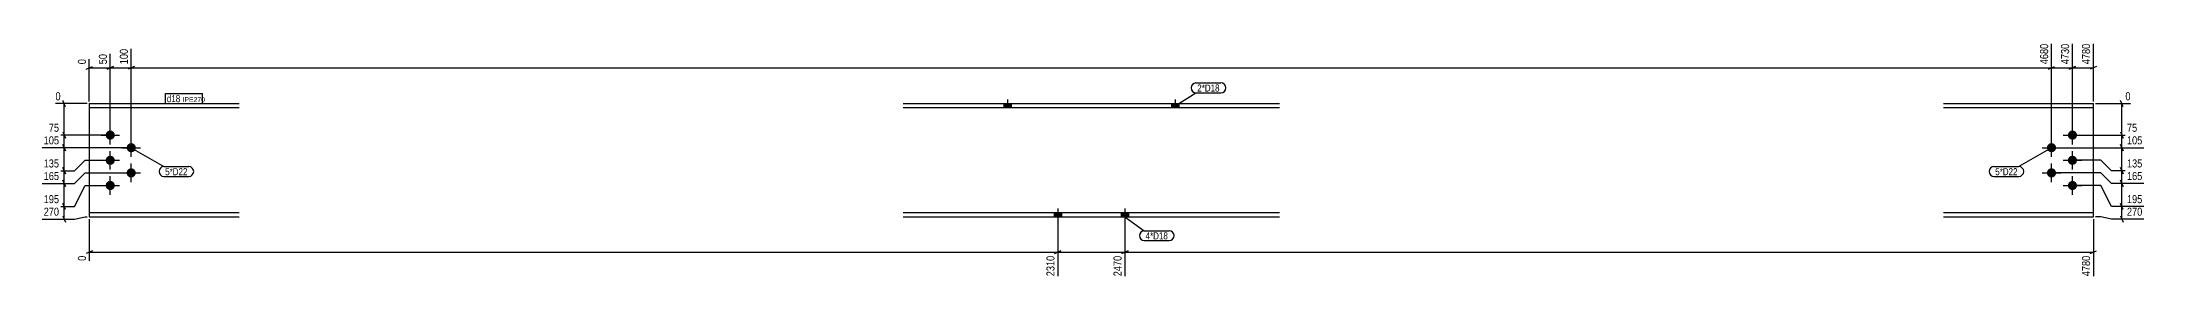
# Model space of a CAD drawing. Header units: millimetres. Extents: x 11 to 16768, y 11 to 573.
# Drawn here: x 11755 to 16768, y 11 to 573 of the extents above; entities that cross this region are included whole.
import ezdxf

# ---------------------------------------------------------------- set-up
doc = ezdxf.new("R2010")
doc.units = ezdxf.units.MM
for name, color, linetype in [('MÅLSÆTNING', 7, 'Continuous'), ('STÅL', 7, 'Continuous'), ('TEKST', 7, 'Continuous')]:
    doc.layers.add(name, color=color, linetype=linetype)
doc.styles.add('Arial Narrow', font='ARIALN.TTF', dxfattribs={"height": 0.2})

msp = doc.modelspace()

# ---------------------------------------------------------------- hatches: boundary and pattern name
at = {"layer": 'STÅL', "linetype": 'Continuous'}
for points in [[(14048.5, 415.9), (14066.5, 415.9), (14066.5, 426.1), (14048.5, 426.1)], [(14448.5, 415.9), (14466.5, 415.9), (14466.5, 426.1), (14448.5, 426.1)], [(11906.5, 351.1, -1), (11928.5, 351.1, -1)], [(16586.5, 351.1, -1), (16608.5, 351.1, -1)], [(11906.5, 291.1, -1), (11928.5, 291.1, -1)], [(11956.5, 321.1, -1), (11978.5, 321.1, -1)], [(16536.5, 321.1, -1), (16558.5, 321.1, -1)], [(16586.5, 291.1, -1), (16608.5, 291.1, -1)], [(11956.5, 261.1, -1), (11978.5, 261.1, -1)], [(16536.5, 261.1, -1), (16558.5, 261.1, -1)], [(11906.5, 231.1, -1), (11928.5, 231.1, -1)], [(16586.5, 231.1, -1), (16608.5, 231.1, -1)], [(14186.5, 166.3), (14168.5, 166.3), (14168.5, 156.1), (14186.5, 156.1)], [(14186.5, 166.3), (14168.5, 166.3), (14168.5, 156.1), (14186.5, 156.1)], [(14346.5, 166.3), (14328.5, 166.3), (14328.5, 156.1), (14346.5, 156.1)], [(14346.5, 166.3), (14328.5, 166.3), (14328.5, 156.1), (14346.5, 156.1)]]:
    msp.add_hatch(color=3, dxfattribs=at).paths.add_polyline_path(points)

# ---------------------------------------------------------------- linework, layer by layer
at = {"layer": 'MÅLSÆTNING', "color": 7, "linetype": 'Continuous'}
for p, q in [((11967.5, 326.1), (11967.5, 556.5)), ((11967.5, 326.1), (11967.5, 556.5)), ((16547.5, 326.1), (16547.5, 568.6)), ((16597.5, 356.1), (16597.5, 568.6)), ((16647.5, 431.1), (16647.5, 568.6)), ((11860, 508.4), (11875, 514.4)), ((11867.5, 431.1), (11867.5, 532.1)), ((11910, 508.4), (11925, 514.4)), ((11917.5, 356.1), (11917.5, 544.3)), ((11917.5, 511.4), (11967.5, 511.4)), ((11975, 514.4), (11960, 508.4)), ((11975, 514.4), (11960, 508.4)), ((16540, 508.4), (16555, 514.4)), ((16590, 508.4), (16605, 514.4)), ((16597.5, 511.4), (16647.5, 511.4)), ((16655, 514.4), (16640, 508.4)), ((11862.5, 426.1), (11786.9, 426.1)), ((11810.5, 418.6), (11804.5, 433.6)), ((11807.5, 351.1), (11807.5, 426.1)), ((16652.5, 426.1), (16736, 426.1)), ((16718.3, 418.6), (16712.3, 433.6)), ((16715.3, 351.1), (16715.3, 426.1)), ((11912.5, 351.1), (11767.4, 351.1)), ((11912.5, 351.1), (11767.4, 351.1)), ((11804.5, 358.6), (11810.5, 343.6)), ((11804.5, 358.6), (11810.5, 343.6)), ((11807.5, 321.1), (11807.5, 351.1)), ((16602.5, 351.1), (16755.5, 351.1)), ((16602.5, 351.1), (16755.5, 351.1)), ((16712.3, 358.6), (16718.3, 343.6)), ((16712.3, 358.6), (16718.3, 343.6)), ((16715.3, 321.1), (16715.3, 351.1)), ((11962.5, 321.1), (11755.2, 321.1)), ((11962.5, 321.1), (11755.2, 321.1)), ((11810.5, 313.6), (11804.5, 328.6)), ((11804.5, 328.6), (11810.5, 313.6)), ((11807.5, 266.1), (11807.5, 321.1)), ((16552.5, 321.1), (16767.7, 321.1)), ((16552.5, 321.1), (16767.7, 321.1)), ((16718.3, 313.6), (16712.3, 328.6)), ((16712.3, 328.6), (16718.3, 313.6)), ((16715.3, 266.1), (16715.3, 321.1)), ((11755.2, 266.1), (11832.5, 266.1)), ((11755.2, 266.1), (11832.5, 266.1)), ((11810.5, 258.6), (11804.5, 273.6)), ((11804.5, 273.6), (11810.5, 258.6)), ((11807.5, 236.1), (11807.5, 266.1)), ((11832.5, 266.1), (11857.5, 291.1)), ((11832.5, 266.1), (11857.5, 291.1)), ((11832.5, 236.1), (11857.5, 261.1)), ((11832.5, 236.1), (11857.5, 261.1)), ((11857.5, 291.1), (11912.5, 291.1)), ((11857.5, 291.1), (11912.5, 291.1)), ((11857.5, 261.1), (11962.5, 261.1)), ((11857.5, 261.1), (11962.5, 261.1)), ((16665.3, 261.1), (16552.5, 261.1)), ((16665.3, 261.1), (16552.5, 261.1)), ((16665.3, 291.1), (16602.5, 291.1)), ((16665.3, 291.1), (16602.5, 291.1)), ((16690.3, 266.1), (16665.3, 291.1)), ((16690.3, 266.1), (16665.3, 291.1)), ((16690.3, 236.1), (16665.3, 261.1)), ((16690.3, 236.1), (16665.3, 261.1)), ((16767.7, 266.1), (16690.3, 266.1)), ((16767.7, 266.1), (16690.3, 266.1)), ((16718.3, 258.6), (16712.3, 273.6)), ((16712.3, 273.6), (16718.3, 258.6)), ((11755.2, 236.1), (11832.5, 236.1)), ((11755.2, 236.1), (11832.5, 236.1)), ((11810.5, 228.6), (11804.5, 243.6)), ((11804.5, 243.6), (11810.5, 228.6)), ((11807.5, 181.1), (11807.5, 236.1)), ((11832.5, 181.1), (11857.5, 231.1)), ((11832.5, 181.1), (11857.5, 231.1)), ((11857.5, 231.1), (11912.5, 231.1)), ((11857.5, 231.1), (11912.5, 231.1)), ((16665.3, 231.1), (16602.5, 231.1)), ((16665.3, 231.1), (16602.5, 231.1)), ((16690.3, 181.1), (16665.3, 231.1)), ((16690.3, 181.1), (16665.3, 231.1)), ((11755.2, 181.1), (11832.5, 181.1)), ((11755.2, 181.1), (11832.5, 181.1)), ((11755.2, 151.1), (11832.5, 151.1)), ((11810.5, 173.6), (11804.5, 188.6)), ((11810.5, 173.6), (11804.5, 188.6)), ((11804.5, 158.6), (11810.5, 143.6)), ((11807.5, 151.1), (11807.5, 181.1)), ((11832.5, 151.1), (11857.5, 156.1)), ((11857.5, 156.1), (11862.5, 156.1)), ((11867.5, 151.1), (11867.5, 51.6)), ((16647.5, 151.1), (16647.5, 15)), ((16665.3, 156.1), (16652.5, 156.1)), ((16690.3, 151.1), (16665.3, 156.1)), ((16767.7, 181.1), (16690.3, 181.1)), ((16767.7, 151.1), (16690.3, 151.1)), ((16718.3, 173.6), (16712.3, 188.6)), ((16712.3, 158.6), (16718.3, 143.6)), ((16715.3, 151.1), (16715.3, 181.1)), ((14177.5, 123.7), (14177.5, 15)), ((14337.5, 123.7), (14337.5, 15)), ((14337.5, 123.7), (14337.5, 15)), ((11875, 75.3), (11860, 69.3)), ((11867.5, 72.3), (14177.5, 72.3)), ((14170, 69.3), (14185, 75.3)), ((14345, 75.3), (14330, 69.3)), ((14330, 69.3), (14345, 75.3)), ((14337.5, 72.3), (16647.5, 72.3)), ((16640, 69.3), (16655, 75.3))]:
    msp.add_line(p, q, dxfattribs=at)
at = {"layer": 'STÅL', "color": 2, "linetype": 'Continuous'}
for p, q in [((11867.5, 426.1), (11867.5, 156.1)), ((11867.5, 426.1), (12224.9, 426.1)), ((12224.9, 415.9), (11867.5, 415.9)), ((13808.5, 426.1), (14706.1, 426.1)), ((14706.1, 415.9), (13808.5, 415.9)), ((16290.2, 426.1), (16647.5, 426.1)), ((16647.5, 415.9), (16290.2, 415.9)), ((16647.5, 156.1), (16647.5, 426.1)), ((12224.9, 166.3), (11867.5, 166.3)), ((11867.5, 156.1), (12224.9, 156.1)), ((14706.1, 166.3), (13808.5, 166.3)), ((13808.5, 156.1), (14706.1, 156.1)), ((16647.5, 166.3), (16290.2, 166.3)), ((16290.2, 156.1), (16647.5, 156.1))]:
    msp.add_line(p, q, dxfattribs=at)
at = {"layer": 'STÅL', "color": 3, "linetype": 'Continuous'}
for p, q in [((14048.5, 426.1), (14048.5, 415.9)), ((14057.5, 436.1), (14057.5, 415.9)), ((14066.5, 426.1), (14066.5, 415.9)), ((14448.5, 426.1), (14448.5, 415.9)), ((14457.5, 436.1), (14457.5, 415.9)), ((14466.5, 426.1), (14466.5, 415.9)), ((11895.5, 351.1), (11939.5, 351.1)), ((11917.5, 329.1), (11917.5, 373.1)), ((16575.5, 351.1), (16619.5, 351.1)), ((16597.5, 329.1), (16597.5, 373.1)), ((11917.5, 269.1), (11917.5, 313.1)), ((11945.5, 321.1), (11989.5, 321.1)), ((11967.5, 299.1), (11967.5, 343.1)), ((16525.5, 321.1), (16569.5, 321.1)), ((16547.5, 299.1), (16547.5, 343.1)), ((16597.5, 269.1), (16597.5, 313.1)), ((11895.5, 291.1), (11939.5, 291.1)), ((11917.5, 209.1), (11917.5, 253.1)), ((11945.5, 261.1), (11989.5, 261.1)), ((11967.5, 239.1), (11967.5, 283.1)), ((16525.5, 261.1), (16569.5, 261.1)), ((16547.5, 239.1), (16547.5, 283.1)), ((16575.5, 291.1), (16619.5, 291.1)), ((16597.5, 209.1), (16597.5, 253.1)), ((11895.5, 231.1), (11939.5, 231.1)), ((16575.5, 231.1), (16619.5, 231.1)), ((14168.5, 166.3), (14168.5, 156.1)), ((14168.5, 166.3), (14168.5, 156.1)), ((14177.5, 176.3), (14177.5, 111.3)), ((14177.5, 176.3), (14177.5, 111.3)), ((14186.5, 166.3), (14186.5, 156.1)), ((14186.5, 166.3), (14186.5, 156.1)), ((14328.5, 166.3), (14328.5, 156.1)), ((14328.5, 166.3), (14328.5, 156.1)), ((14337.5, 176.3), (14337.5, 111.3)), ((14337.5, 176.3), (14337.5, 111.3)), ((14346.5, 166.3), (14346.5, 156.1)), ((14346.5, 166.3), (14346.5, 156.1))]:
    msp.add_line(p, q, dxfattribs=at)

# ---------------------------------------------------------------- wipeouts: each hides what was drawn before it
at = {"color": 0}
for points in [[(14563.4, 454.9), (14563.4, 472.4), (14510.1, 472.4), (14510.1, 454.9)], [(12101.8, 255.6), (12101.8, 273.1), (12048.5, 273.1), (12048.5, 255.6)], [(16466.6, 255.6), (16466.6, 273.1), (16413.3, 273.1), (16413.3, 255.6)], [(14440.1, 102.8), (14440.1, 120.3), (14386.8, 120.3), (14386.8, 102.8)]]:
    msp.add_wipeout(points, dxfattribs=at).dxf.layer = 'TEKST'

# ---------------------------------------------------------------- next in the draw order: wipeouts: each hides what was drawn before it
at = {"color": 0, "linetype": 'Continuous'}
for points in [[(16643.5, 572.6), (16615.5, 572.6), (16615.5, 515.9), (16643.5, 515.9)], [(11803, 430.1), (11803, 458.1), (11782.9, 458.1), (11782.9, 430.1)], [(16740, 430.1), (16740, 458.1), (16719.8, 458.1), (16719.8, 430.1)], [(11799.4, 355.1), (11799.4, 383.1), (11767, 383.1), (11767, 355.1)], [(16755.9, 355.1), (16755.9, 383.1), (16723.5, 383.1), (16723.5, 355.1)], [(11799.4, 270.1), (11799.4, 298.1), (11754.8, 298.1), (11754.8, 270.1)], [(11799.4, 185.1), (11799.4, 213.1), (11754.8, 213.1), (11754.8, 185.1)], [(16768, 185.1), (16768, 213.1), (16723.5, 213.1), (16723.5, 185.1)], [(11863.5, 67.7), (11835.5, 67.7), (11835.5, 47.6), (11863.5, 47.6)], [(14173.5, 67.7), (14145.5, 67.7), (14145.5, 11), (14173.5, 11)], [(16643.5, 67.7), (16615.5, 67.7), (16615.5, 11), (16643.5, 11)]]:
    msp.add_wipeout(points, dxfattribs=at).dxf.layer = 'MÅLSÆTNING'
at = {"color": 0}
for points in [[(14563.4, 454.9), (14563.4, 472.4), (14510.1, 472.4), (14510.1, 454.9)], [(12084.5, 429.6), (12084.5, 447.1), (12052.5, 447.1), (12052.5, 429.6)], [(12101.8, 255.6), (12101.8, 273.1), (12048.5, 273.1), (12048.5, 255.6)], [(16466.6, 255.6), (16466.6, 273.1), (16413.3, 273.1), (16413.3, 255.6)], [(14440.1, 102.8), (14440.1, 120.3), (14386.8, 120.3), (14386.8, 102.8)]]:
    msp.add_wipeout(points, dxfattribs=at).dxf.layer = 'TEKST'

# ---------------------------------------------------------------- next in the draw order: linework, layer by layer
at = {"layer": 'MÅLSÆTNING', "color": 7, "linetype": 'Continuous'}
for p, q in [((16597.5, 356.1), (16597.5, 568.6)), ((16547.5, 511.4), (16597.5, 511.4)), ((16605, 514.4), (16590, 508.4)), ((16715.3, 236.1), (16715.3, 266.1)), ((16767.7, 236.1), (16690.3, 236.1)), ((16767.7, 236.1), (16690.3, 236.1)), ((16718.3, 228.6), (16712.3, 243.6)), ((16712.3, 243.6), (16718.3, 228.6)), ((14177.5, 123.7), (14177.5, 15)), ((14185, 75.3), (14170, 69.3)), ((14177.5, 72.3), (14337.5, 72.3))]:
    msp.add_line(p, q, dxfattribs=at)
at = {"layer": 'TEKST', "color": 7, "linetype": 'Continuous'}
for p, q in [((14457.5, 421), (14507.1, 451.9)), ((14507.1, 475.4), (14566.4, 475.4)), ((14507.1, 451.9), (14566.4, 451.9)), ((11967.5, 321.1), (12045.5, 276.1)), ((16547.5, 321.1), (16469.6, 276.1)), ((12045.5, 276.1), (12104.8, 276.1)), ((12045.5, 252.6), (12104.8, 252.6)), ((16410.3, 276.1), (16469.6, 276.1)), ((16410.3, 252.6), (16469.6, 252.6)), ((14337.5, 156.2), (14383.8, 123.3)), ((14383.8, 123.3), (14443.1, 123.3)), ((14383.8, 99.8), (14443.1, 99.8))]:
    msp.add_line(p, q, dxfattribs=at)
for centre, radius, start, end in [((14507.1, 463.6), 11.7, 90, 270), ((14566.4, 463.6), 11.8, 270, 90), ((12045.5, 264.4), 11.7, 90, 270), ((12104.8, 264.4), 11.7, 270, 90), ((16410.3, 264.4), 11.7, 90, 270), ((16469.6, 264.4), 11.7, 270, 90), ((14383.8, 111.6), 11.8, 90, 270), ((14443.1, 111.6), 11.8, 270, 90)]:
    msp.add_arc(centre, radius, start, end, dxfattribs=at)

# ---------------------------------------------------------------- next in the draw order: texts
at = {"layer": 'MÅLSÆTNING', "color": 3, "linetype": 'Continuous', "style": 'Arial Narrow'}
for s, height, p in [('4780', 19.09, (16639.5, 519.9)), ('0', 19.1, (11859.5, 51.6)), ('2310', 19.09, (14169.5, 15)), ('4780', 19.09, (16639.5, 15))]:
    msp.add_text(s, height=height, rotation=90.0002, dxfattribs=at).set_placement(p)
for s, height, p in [('0', 19.1, (11786.9, 434.1)), ('0', 19.1, (16723.8, 434.1)), ('75', 19.09, (11771, 359.1)), ('75', 19.09, (16727.5, 359.1)), ('135', 19.09, (11758.8, 274.1))]:
    msp.add_text(s, height=height, dxfattribs=at).set_placement(p)
at = {"layer": 'TEKST', "color": 3, "style": 'Arial Narrow'}
for s, p in [('2*D18', (14510.1, 454.9)), ('5*D22', (12048.5, 255.6)), ('5*D22', (16413.3, 255.6)), ('4*D18', (14386.8, 102.8))]:
    msp.add_text(s, height=16.7, dxfattribs=at).set_placement(p)

# ---------------------------------------------------------------- next in the draw order: wipeouts: each hides what was drawn before it
at = {"color": 0, "linetype": 'Continuous'}
for points in [[(11799.4, 155.1), (11799.4, 183.1), (11754.8, 183.1), (11754.8, 155.1)], [(16768, 155.1), (16768, 183.1), (16723.5, 183.1), (16723.5, 155.1)]]:
    msp.add_wipeout(points, dxfattribs=at).dxf.layer = 'MÅLSÆTNING'
at = {"color": 0}
msp.add_wipeout([(12084.5, 429.6), (12084.5, 447.1), (12052.5, 447.1), (12052.5, 429.6)], dxfattribs=at).dxf.layer = 'TEKST'

# ---------------------------------------------------------------- next in the draw order: linework, layer by layer
at = {"layer": 'MÅLSÆTNING', "color": 7, "linetype": 'Continuous'}
for p, q in [((16715.3, 181.1), (16715.3, 236.1)), ((16767.7, 181.1), (16690.3, 181.1)), ((16718.3, 173.6), (16712.3, 188.6))]:
    msp.add_line(p, q, dxfattribs=at)
at = {"layer": 'TEKST', "color": 7, "linetype": 'Continuous'}
msp.add_line((12049.5, 426.6), (12049.5, 450.1), dxfattribs=at)

# ---------------------------------------------------------------- next in the draw order: texts
at = {"layer": 'MÅLSÆTNING', "color": 3, "linetype": 'Continuous', "style": 'Arial Narrow'}
for s, p in [('195', (11758.8, 189.1)), ('195', (16727.5, 189.1)), ('270', (11758.8, 159.1)), ('270', (16727.5, 159.1))]:
    msp.add_text(s, height=19.09, dxfattribs=at).set_placement(p)

# ---------------------------------------------------------------- next in the draw order: wipeouts: each hides what was drawn before it
at = {"color": 0, "linetype": 'Continuous'}
for points in [[(16593.5, 572.6), (16565.5, 572.6), (16565.5, 515.9), (16593.5, 515.9)], [(11799.4, 325.1), (11799.4, 353.1), (11754.8, 353.1), (11754.8, 325.1)], [(16768, 325.1), (16768, 353.1), (16723.5, 353.1), (16723.5, 325.1)], [(11799.4, 240.1), (11799.4, 268.1), (11754.8, 268.1), (11754.8, 240.1)], [(16768, 270.1), (16768, 298.1), (16723.5, 298.1), (16723.5, 270.1)], [(14333.5, 67.7), (14305.5, 67.7), (14305.5, 11), (14333.5, 11)]]:
    msp.add_wipeout(points, dxfattribs=at).dxf.layer = 'MÅLSÆTNING'
at = {"color": 0}
msp.add_wipeout([(12134.7, 429.6), (12134.7, 442.1), (12089.8, 442.1), (12089.8, 429.6)], dxfattribs=at).dxf.layer = 'TEKST'

# ---------------------------------------------------------------- next in the draw order: linework, layer by layer
at = {"layer": 'MÅLSÆTNING', "color": 7, "linetype": 'Continuous'}
for p, q in [((16547.5, 326.1), (16547.5, 568.6)), ((11967.5, 511.4), (16547.5, 511.4)), ((16540, 508.4), (16555, 514.4))]:
    msp.add_line(p, q, dxfattribs=at)

# ---------------------------------------------------------------- next in the draw order: texts
at = {"layer": 'MÅLSÆTNING', "color": 3, "linetype": 'Continuous', "style": 'Arial Narrow'}
for s, p in [('4730', (16589.5, 519.9)), ('2470', (14329.5, 15))]:
    msp.add_text(s, height=19.09, rotation=90.0002, dxfattribs=at).set_placement(p)
for s, p in [('105', (11758.8, 329.1)), ('105', (16727.5, 329.1)), ('165', (11758.8, 244.1)), ('135', (16727.5, 274.1))]:
    msp.add_text(s, height=19.09, dxfattribs=at).set_placement(p)

# ---------------------------------------------------------------- next in the draw order: wipeouts: each hides what was drawn before it
at = {"color": 0}
msp.add_wipeout([(12134.7, 429.6), (12134.7, 442.1), (12089.8, 442.1), (12089.8, 429.6)], dxfattribs=at).dxf.layer = 'TEKST'

# ---------------------------------------------------------------- next in the draw order: linework, layer by layer
at = {"layer": 'TEKST', "color": 7, "linetype": 'Continuous'}
for p, q in [((12049.5, 450.1), (12137.7, 450.1)), ((12049.5, 426.6), (12137.7, 426.6)), ((12137.7, 426.6), (12137.7, 450.1))]:
    msp.add_line(p, q, dxfattribs=at)

# ---------------------------------------------------------------- next in the draw order: texts
at = {"layer": 'TEKST', "color": 3, "style": 'Arial Narrow'}
for s, height, p in [('d18', 16.7, (12052.5, 429.6)), ('IPE270', 11.93, (12089.8, 429.6))]:
    msp.add_text(s, height=height, dxfattribs=at).set_placement(p)

# ---------------------------------------------------------------- next in the draw order: wipeouts: each hides what was drawn before it
at = {"color": 0, "linetype": 'Continuous'}
for points in [[(11963.5, 560.5), (11935.5, 560.5), (11935.5, 515.9), (11963.5, 515.9)], [(16543.5, 572.6), (16515.5, 572.6), (16515.5, 515.9), (16543.5, 515.9)], [(16768, 240.1), (16768, 268.1), (16723.5, 268.1), (16723.5, 240.1)]]:
    msp.add_wipeout(points, dxfattribs=at).dxf.layer = 'MÅLSÆTNING'

# ---------------------------------------------------------------- next in the draw order: linework, layer by layer
at = {"layer": 'MÅLSÆTNING', "color": 7, "linetype": 'Continuous'}
for p, q in [((11867.5, 511.4), (11917.5, 511.4)), ((11925, 514.4), (11910, 508.4)), ((11917.5, 356.1), (11917.5, 544.3))]:
    msp.add_line(p, q, dxfattribs=at)

# ---------------------------------------------------------------- next in the draw order: texts
at = {"layer": 'MÅLSÆTNING', "color": 3, "linetype": 'Continuous', "style": 'Arial Narrow'}
for s, p in [('100', (11959.5, 519.9)), ('4680', (16539.5, 519.9))]:
    msp.add_text(s, height=19.09, rotation=90.0002, dxfattribs=at).set_placement(p)
msp.add_text('165', height=19.09, dxfattribs=at).set_placement((16727.5, 244.1))

# ---------------------------------------------------------------- next in the draw order: wipeouts: each hides what was drawn before it
at = {"color": 0, "linetype": 'Continuous'}
msp.add_wipeout([(11913.5, 548.3), (11885.5, 548.3), (11885.5, 515.9), (11913.5, 515.9)], dxfattribs=at).dxf.layer = 'MÅLSÆTNING'

# ---------------------------------------------------------------- next in the draw order: texts
at = {"layer": 'MÅLSÆTNING', "color": 3, "linetype": 'Continuous', "style": 'Arial Narrow'}
msp.add_text('50', height=19.09, rotation=90.0002, dxfattribs=at).set_placement((11909.5, 519.9))

# ---------------------------------------------------------------- next in the draw order: wipeouts: each hides what was drawn before it
at = {"color": 0, "linetype": 'Continuous'}
msp.add_wipeout([(11863.5, 536.1), (11835.5, 536.1), (11835.5, 515.9), (11863.5, 515.9)], dxfattribs=at).dxf.layer = 'MÅLSÆTNING'

# ---------------------------------------------------------------- next in the draw order: texts
at = {"layer": 'MÅLSÆTNING', "color": 3, "linetype": 'Continuous', "style": 'Arial Narrow'}
msp.add_text('0', height=19.1, rotation=90.0002, dxfattribs=at).set_placement((11859.5, 519.9))

doc.saveas('drawing.dxf')
